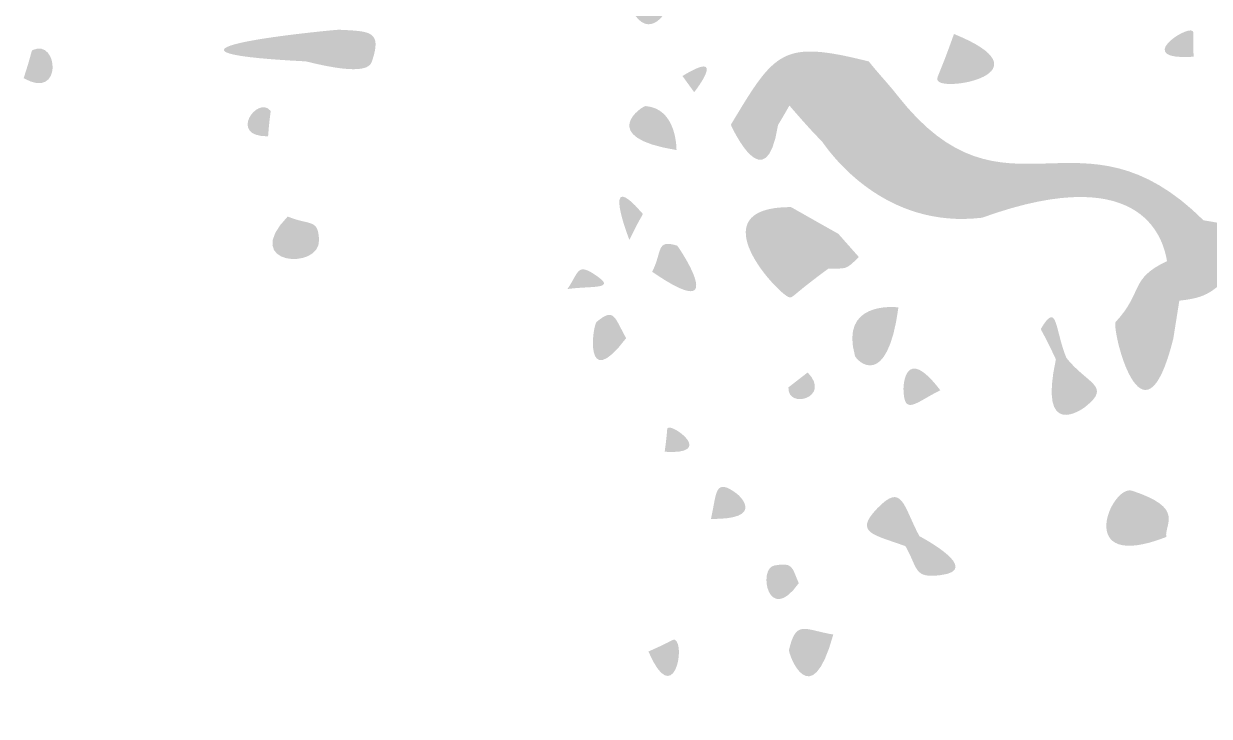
# Model space of a CAD drawing. Header units: millimetres. Extents: x 1061 to 1250, y 28 to 134.
# Drawn here: x 1093.66 to 1105.68, y 49.93 to 56.95 of the extents above; entities that cross this region are included whole.
import ezdxf

# ---------------------------------------------------------------- set-up
doc = ezdxf.new("R2010")
doc.units = ezdxf.units.MM

msp = doc.modelspace()

# ---------------------------------------------------------------- hatches: boundary and pattern name
at = {"true_color": 0x080808, "transparency": 33554687}
h = msp.add_hatch(color=18, dxfattribs=at)
edge = h.paths.add_edge_path(flags=0)
edge.add_spline(control_points=[(1099.137, 58.796), (1099.722, 58.981), (1099.722, 58.972), (1099.769, 58.996), (1100.204, 59.211), (1100.148, 58.95), (1100.41, 58.55), (1100.514, 58.259), (1100.549, 58.296), (1100.522, 58.09), (1100.45, 57.554), (1100.788, 57.838), (1101.3, 57.64), (1101.3, 57.64), (1100.79, 57.324), (1100.79, 57.324), (1100.38, 57.403), (1100.327, 57.438), (1100.156, 57.064), (1100.136, 57.022), (1099.888, 56.676), (1099.706, 57.427), (1099.735, 57.492), (1099.983, 58.058), (1099.672, 58.321), (1099.631, 58.356), (1099.529, 58.443), (1099.187, 57.849), (1098.958, 57.642), (1098.943, 57.464), (1098.736, 57.702), (1098.698, 57.746), (1098.67, 57.778), (1098.92, 58.409), (1098.92, 58.409), (1098.925, 58.589), (1098.925, 58.589), (1098.925, 58.589), (1099.137, 58.796), (1099.137, 58.796)], knot_values=[0, 0, 0, 0, 1, 1, 1, 2, 2, 2, 3, 3, 3, 4, 4, 4, 5, 5, 5, 6, 6, 6, 7, 7, 7, 8, 8, 8, 9, 9, 9, 10, 10, 10, 11, 11, 11, 12, 12, 12, 13, 13, 13, 13], degree=3, periodic=1)
h = msp.add_hatch(color=18, dxfattribs=at)
edge = h.paths.add_edge_path(flags=0)
edge.add_spline(control_points=[(1104.903, 57.549), (1105.126, 57.44), (1105.218, 57.442), (1105.083, 57.245), (1105.067, 57.222), (1104.511, 56.936), (1104.903, 57.549)], knot_values=[0, 0, 0, 0, 1, 1, 1, 2, 2, 2, 2], degree=3, periodic=1)
h = msp.add_hatch(color=18, dxfattribs=at)
edge = h.paths.add_edge_path(flags=0)
edge.add_spline(control_points=[(1096.851, 56.893), (1096.851, 56.893), (1096.518, 56.572), (1096.518, 56.572), (1094.483, 56.675), (1096.814, 56.893), (1096.851, 56.893)], knot_values=[0, 0, 0, 0, 1, 1, 1, 2, 2, 2, 2], degree=3, periodic=1)
h = msp.add_hatch(color=18, dxfattribs=at)
edge = h.paths.add_edge_path(flags=0)
edge.add_spline(control_points=[(1096.851, 56.893), (1097.168, 56.877), (1097.291, 56.883), (1097.19, 56.579), (1097.173, 56.528), (1097.136, 56.417), (1096.518, 56.572), (1096.518, 56.572), (1096.851, 56.893), (1096.851, 56.893)], knot_values=[0, 0, 0, 0, 1, 1, 1, 2, 2, 2, 3, 3, 3, 3], degree=3, periodic=1)
h = msp.add_hatch(color=18, dxfattribs=at)
edge = h.paths.add_edge_path(flags=0)
edge.add_spline(control_points=[(1105.522, 56.619), (1104.9, 56.577), (1105.449, 56.937), (1105.511, 56.88), (1105.526, 56.866), (1105.511, 56.88), (1105.522, 56.619)], knot_values=[0, 0, 0, 0, 1, 1, 1, 2, 2, 2, 2], degree=3, periodic=1)
h = msp.add_hatch(color=18, dxfattribs=at)
edge = h.paths.add_edge_path(flags=0)
edge.add_spline(control_points=[(1093.655, 56.402), (1093.749, 56.688), (1093.728, 56.678), (1093.749, 56.688), (1094.008, 56.806), (1094.053, 56.17), (1093.655, 56.402)], knot_values=[0, 0, 0, 0, 1, 1, 1, 2, 2, 2, 2], degree=3, periodic=1)
h = msp.add_hatch(color=18, dxfattribs=at)
edge = h.paths.add_edge_path(flags=0)
edge.add_spline(control_points=[(1102.228, 56.571), (1102.322, 56.451), (1102.429, 56.341), (1102.523, 56.22), (1103.616, 54.833), (1104.37, 56.204), (1105.622, 54.961), (1105.675, 54.621), (1105.606, 54.62), (1105.252, 54.547), (1105.225, 54.701), (1105.065, 55.597), (1103.376, 54.987), (1102.391, 54.868), (1101.844, 55.632), (1101.761, 55.749), (1101.823, 56.516), (1101.451, 56.152), (1101.422, 56.124), (1101.305, 55.918), (1101.308, 55.937), (1101.305, 55.918), (1101.181, 55.155), (1100.844, 55.894), (1100.828, 55.929), (1101.279, 56.682), (1101.349, 56.792), (1102.228, 56.571)], knot_values=[0, 0, 0, 0, 1, 1, 1, 2, 2, 2, 3, 3, 3, 4, 4, 4, 5, 5, 5, 6, 6, 6, 7, 7, 7, 8, 8, 8, 9, 9, 9, 9], degree=3, periodic=1)
h = msp.add_hatch(color=18, dxfattribs=at)
edge = h.paths.add_edge_path(flags=0)
edge.add_spline(control_points=[(1103.091, 56.85), (1104.075, 56.452), (1102.976, 56.257), (1102.926, 56.379), (1102.911, 56.416), (1102.938, 56.414), (1103.091, 56.85)], knot_values=[0, 0, 0, 0, 1, 1, 1, 2, 2, 2, 2], degree=3, periodic=1)
h = msp.add_hatch(color=18, dxfattribs=at)
edge = h.paths.add_edge_path(flags=0)
edge.add_spline(control_points=[(1100.337, 56.424), (1100.805, 56.71), (1100.467, 56.272), (1100.456, 56.26), (1100.456, 56.26), (1100.337, 56.424), (1100.337, 56.424)], knot_values=[0, 0, 0, 0, 1, 1, 1, 2, 2, 2, 2], degree=3, periodic=1)
h = msp.add_hatch(color=18, dxfattribs=at)
edge = h.paths.add_edge_path(flags=0)
edge.add_spline(control_points=[(1101.422, 56.124), (1101.451, 56.152), (1101.823, 56.516), (1101.761, 55.749), (1101.739, 55.783), (1101.731, 55.766), (1101.422, 56.124)], knot_values=[0, 0, 0, 0, 1, 1, 1, 2, 2, 2, 2], degree=3, periodic=1)
h = msp.add_hatch(color=18, dxfattribs=at)
edge = h.paths.add_edge_path(flags=0)
edge.add_spline(control_points=[(1096.134, 55.812), (1095.723, 55.808), (1096.027, 56.223), (1096.154, 56.076), (1096.168, 56.06), (1096.154, 56.076), (1096.134, 55.812)], knot_values=[0, 0, 0, 0, 1, 1, 1, 2, 2, 2, 2], degree=3, periodic=1)
h = msp.add_hatch(color=18, dxfattribs=at)
edge = h.paths.add_edge_path(flags=0)
edge.add_spline(control_points=[(1100.277, 55.673), (1099.457, 55.804), (1099.931, 56.122), (1099.964, 56.119), (1100.269, 56.094), (1100.276, 55.717), (1100.277, 55.673)], knot_values=[0, 0, 0, 0, 1, 1, 1, 2, 2, 2, 2], degree=3, periodic=1)
h = msp.add_hatch(color=18, dxfattribs=at)
edge = h.paths.add_edge_path(flags=0)
edge.add_spline(control_points=[(1099.799, 54.762), (1099.79, 54.784), (1099.504, 55.525), (1099.929, 55.033), (1099.944, 55.015), (1099.929, 55.033), (1099.799, 54.762)], knot_values=[0, 0, 0, 0, 1, 1, 1, 2, 2, 2, 2], degree=3, periodic=1)
h = msp.add_hatch(color=18, dxfattribs=at)
edge = h.paths.add_edge_path(flags=0)
edge.add_spline(control_points=[(1101.438, 55.095), (1101.574, 54.805), (1101.528, 54.792), (1101.758, 54.591), (1101.758, 54.591), (1101.816, 54.47), (1101.816, 54.47), (1101.451, 54.202), (1101.46, 54.174), (1101.422, 54.18), (1101.324, 54.195), (1100.467, 55.097), (1101.438, 55.095)], knot_values=[0, 0, 0, 0, 1, 1, 1, 2, 2, 2, 3, 3, 3, 4, 4, 4, 4], degree=3, periodic=1)
h = msp.add_hatch(color=18, dxfattribs=at)
edge = h.paths.add_edge_path(flags=0)
edge.add_spline(control_points=[(1101.438, 55.095), (1101.438, 55.095), (1101.733, 54.928), (1101.733, 54.928), (1101.733, 54.928), (1101.918, 54.824), (1101.918, 54.824), (1101.918, 54.824), (1101.758, 54.591), (1101.758, 54.591), (1101.528, 54.792), (1101.574, 54.805), (1101.438, 55.095)], knot_values=[0, 0, 0, 0, 1, 1, 1, 2, 2, 2, 3, 3, 3, 4, 4, 4, 4], degree=3, periodic=1)
h = msp.add_hatch(color=18, dxfattribs=at)
edge = h.paths.add_edge_path(flags=0)
edge.add_spline(control_points=[(1096.333, 54.999), (1096.563, 54.905), (1096.642, 54.98), (1096.651, 54.76), (1096.665, 54.453), (1095.845, 54.501), (1096.333, 54.999)], knot_values=[0, 0, 0, 0, 1, 1, 1, 2, 2, 2, 2], degree=3, periodic=1)
h = msp.add_hatch(color=18, dxfattribs=at)
edge = h.paths.add_edge_path(flags=0)
edge.add_spline(control_points=[(1105.622, 54.961), (1105.651, 54.952), (1106.73, 54.822), (1106.037, 54.465), (1105.689, 54.284), (1105.751, 54.185), (1105.377, 54.146), (1105.32, 54.063), (1105.169, 54.149), (1105.226, 53.929), (1105.242, 53.867), (1105.3, 53.823), (1105.316, 53.761), (1105.006, 52.521), (1104.683, 53.879), (1104.732, 53.931), (1105.016, 54.238), (1104.868, 54.366), (1105.252, 54.547), (1105.606, 54.62), (1105.675, 54.621), (1105.622, 54.961)], knot_values=[0, 0, 0, 0, 1, 1, 1, 2, 2, 2, 3, 3, 3, 4, 4, 4, 5, 5, 5, 6, 6, 6, 7, 7, 7, 7], degree=3, periodic=1)
h = msp.add_hatch(color=18, dxfattribs=at)
edge = h.paths.add_edge_path(flags=0)
edge.add_spline(control_points=[(1100.03, 54.439), (1100.135, 54.643), (1100.066, 54.771), (1100.283, 54.704), (1100.293, 54.701), (1100.849, 53.875), (1100.03, 54.439)], knot_values=[0, 0, 0, 0, 1, 1, 1, 2, 2, 2, 2], degree=3, periodic=1)
h = msp.add_hatch(color=18, dxfattribs=at)
edge = h.paths.add_edge_path(flags=0)
edge.add_spline(control_points=[(1101.918, 54.824), (1101.918, 54.824), (1102.126, 54.589), (1102.126, 54.589), (1101.985, 54.447), (1102, 54.477), (1101.816, 54.47), (1101.816, 54.47), (1101.758, 54.591), (1101.758, 54.591), (1101.758, 54.591), (1101.918, 54.824), (1101.918, 54.824)], knot_values=[0, 0, 0, 0, 1, 1, 1, 2, 2, 2, 3, 3, 3, 4, 4, 4, 4], degree=3, periodic=1)
h = msp.add_hatch(color=18, dxfattribs=at)
edge = h.paths.add_edge_path(flags=0)
edge.add_spline(control_points=[(1099.171, 54.264), (1099.289, 54.442), (1099.271, 54.529), (1099.453, 54.407), (1099.681, 54.255), (1099.423, 54.299), (1099.171, 54.264)], knot_values=[0, 0, 0, 0, 1, 1, 1, 2, 2, 2, 2], degree=3, periodic=1)
h = msp.add_hatch(color=18, dxfattribs=at)
edge = h.paths.add_edge_path(flags=0)
edge.add_spline(control_points=[(1102.528, 54.078), (1102.413, 53.225), (1102.102, 53.536), (1102.087, 53.587), (1101.934, 54.135), (1102.476, 54.083), (1102.528, 54.078)], knot_values=[0, 0, 0, 0, 1, 1, 1, 2, 2, 2, 2], degree=3, periodic=1)
h = msp.add_hatch(color=18, dxfattribs=at)
edge = h.paths.add_edge_path(flags=0)
edge.add_spline(control_points=[(1104.125, 53.551), (1103.978, 53.869), (1103.964, 53.845), (1103.978, 53.869), (1104.143, 54.146), (1104.115, 53.843), (1104.232, 53.565), (1104.232, 53.565), (1104.125, 53.551), (1104.125, 53.551)], knot_values=[0, 0, 0, 0, 1, 1, 1, 2, 2, 2, 3, 3, 3, 3], degree=3, periodic=1)
h = msp.add_hatch(color=18, dxfattribs=at)
edge = h.paths.add_edge_path(flags=0)
edge.add_spline(control_points=[(1105.377, 54.146), (1105.377, 54.146), (1105.316, 53.761), (1105.316, 53.761), (1105.3, 53.823), (1105.242, 53.867), (1105.226, 53.929), (1105.169, 54.149), (1105.32, 54.063), (1105.377, 54.146)], knot_values=[0, 0, 0, 0, 1, 1, 1, 2, 2, 2, 3, 3, 3, 3], degree=3, periodic=1)
h = msp.add_hatch(color=18, dxfattribs=at)
edge = h.paths.add_edge_path(flags=0)
edge.add_spline(control_points=[(1099.766, 53.766), (1099.334, 53.195), (1099.424, 53.894), (1099.467, 53.931), (1099.647, 54.082), (1099.646, 53.977), (1099.766, 53.766)], knot_values=[0, 0, 0, 0, 1, 1, 1, 2, 2, 2, 2], degree=3, periodic=1)
h = msp.add_hatch(color=18, dxfattribs=at)
edge = h.paths.add_edge_path(flags=0)
edge.add_spline(control_points=[(1102.953, 53.238), (1102.699, 53.112), (1102.585, 52.972), (1102.579, 53.248), (1102.578, 53.278), (1102.593, 53.711), (1102.953, 53.238)], knot_values=[0, 0, 0, 0, 1, 1, 1, 2, 2, 2, 2], degree=3, periodic=1)
h = msp.add_hatch(color=18, dxfattribs=at)
edge = h.paths.add_edge_path(flags=0)
edge.add_spline(control_points=[(1104.125, 53.551), (1104.125, 53.551), (1104.232, 53.565), (1104.232, 53.565), (1104.446, 53.297), (1104.692, 53.284), (1104.425, 53.071), (1104.39, 53.043), (1103.944, 52.727), (1104.125, 53.551)], knot_values=[0, 0, 0, 0, 1, 1, 1, 2, 2, 2, 3, 3, 3, 3], degree=3, periodic=1)
h = msp.add_hatch(color=18, dxfattribs=at)
edge = h.paths.add_edge_path(flags=0)
edge.add_spline(control_points=[(1101.607, 53.418), (1101.854, 53.166), (1101.401, 53.038), (1101.412, 53.267), (1101.412, 53.267), (1101.607, 53.418), (1101.607, 53.418)], knot_values=[0, 0, 0, 0, 1, 1, 1, 2, 2, 2, 2], degree=3, periodic=1)
h = msp.add_hatch(color=18, dxfattribs=at)
edge = h.paths.add_edge_path(flags=0)
edge.add_spline(control_points=[(1100.157, 52.614), (1100.19, 52.856), (1100.176, 52.843), (1100.19, 52.856), (1100.237, 52.898), (1100.676, 52.582), (1100.157, 52.614)], knot_values=[0, 0, 0, 0, 1, 1, 1, 2, 2, 2, 2], degree=3, periodic=1)
h = msp.add_hatch(color=18, dxfattribs=at)
edge = h.paths.add_edge_path(flags=0)
edge.add_spline(control_points=[(1100.626, 51.933), (1100.686, 52.194), (1100.66, 52.36), (1100.889, 52.189), (1100.913, 52.171), (1101.184, 51.927), (1100.626, 51.933)], knot_values=[0, 0, 0, 0, 1, 1, 1, 2, 2, 2, 2], degree=3, periodic=1)
h = msp.add_hatch(color=18, dxfattribs=at)
edge = h.paths.add_edge_path(flags=0)
edge.add_spline(control_points=[(1102.74, 51.759), (1102.74, 51.759), (1102.599, 51.657), (1102.599, 51.657), (1102.279, 51.775), (1102.074, 51.791), (1102.311, 52.038), (1102.568, 52.306), (1102.574, 52.07), (1102.74, 51.759)], knot_values=[0, 0, 0, 0, 1, 1, 1, 2, 2, 2, 3, 3, 3, 3], degree=3, periodic=1)
h = msp.add_hatch(color=18, dxfattribs=at)
edge = h.paths.add_edge_path(flags=0)
edge.add_spline(control_points=[(1105.244, 51.75), (1104.297, 51.38), (1104.687, 52.288), (1104.898, 52.219), (1105.434, 52.043), (1105.228, 51.89), (1105.244, 51.75)], knot_values=[0, 0, 0, 0, 1, 1, 1, 2, 2, 2, 2], degree=3, periodic=1)
h = msp.add_hatch(color=18, dxfattribs=at)
edge = h.paths.add_edge_path(flags=0)
edge.add_spline(control_points=[(1102.74, 51.759), (1102.771, 51.742), (1103.387, 51.415), (1102.953, 51.363), (1102.68, 51.33), (1102.73, 51.428), (1102.599, 51.657), (1102.599, 51.657), (1102.74, 51.759), (1102.74, 51.759)], knot_values=[0, 0, 0, 0, 1, 1, 1, 2, 2, 2, 3, 3, 3, 3], degree=3, periodic=1)
h = msp.add_hatch(color=18, dxfattribs=at)
edge = h.paths.add_edge_path(flags=0)
edge.add_spline(control_points=[(1101.517, 51.282), (1101.208, 50.844), (1101.099, 51.431), (1101.269, 51.461), (1101.46, 51.495), (1101.444, 51.449), (1101.517, 51.282)], knot_values=[0, 0, 0, 0, 1, 1, 1, 2, 2, 2, 2], degree=3, periodic=1)
h = msp.add_hatch(color=18, dxfattribs=at)
edge = h.paths.add_edge_path(flags=0)
edge.add_spline(control_points=[(1101.867, 50.761), (1101.64, 49.932), (1101.409, 50.569), (1101.418, 50.606), (1101.491, 50.913), (1101.568, 50.812), (1101.867, 50.761)], knot_values=[0, 0, 0, 0, 1, 1, 1, 2, 2, 2, 2], degree=3, periodic=1)
h = msp.add_hatch(color=18, dxfattribs=at)
edge = h.paths.add_edge_path(flags=0)
edge.add_spline(control_points=[(1099.992, 50.589), (1100.261, 50.707), (1100.24, 50.717), (1100.261, 50.707), (1100.372, 50.652), (1100.247, 49.993), (1099.992, 50.589)], knot_values=[0, 0, 0, 0, 1, 1, 1, 2, 2, 2, 2], degree=3, periodic=1)

doc.saveas('drawing.dxf')
